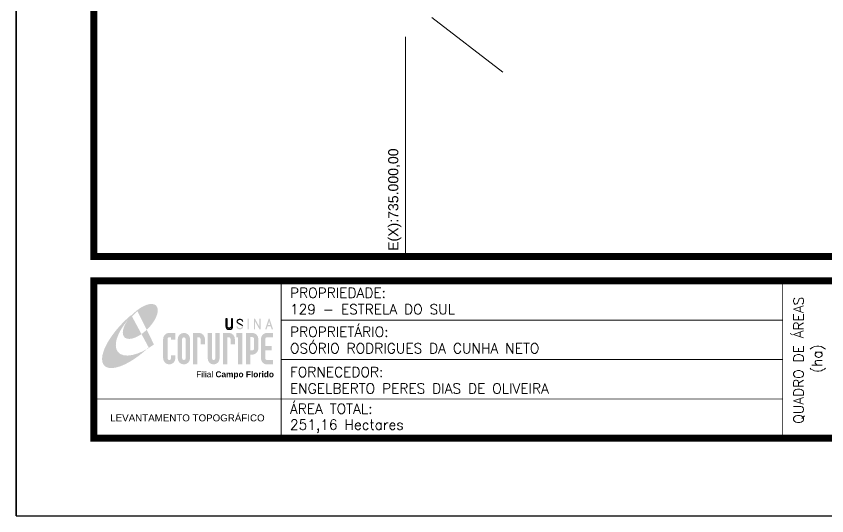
# Model space of a CAD drawing. Extents: x 734247 to 737397, y 7818810 to 7823265.
# Drawn here: x 734247 to 735815, y 7818810 to 7819777 of the extents above; entities that cross this region are included whole.
import ezdxf
from ezdxf.enums import TextEntityAlignment as Align

# ---------------------------------------------------------------- set-up
doc = ezdxf.new("R2010")
doc.units = 0
doc.header["$MEASUREMENT"] = 0
doc.linetypes.add('LIN0', pattern=[0])
doc.layers.get('0').update_dxf_attribs({"lineweight": 25})
doc.layers.add('MALHA', color=8, linetype='Continuous')
doc.layers.add('MARGEM', color=5, linetype='Continuous')
doc.styles.add('ARIAL', font='arial.ttf')
doc.styles.add('Simplex', font='simplex.shx')
doc.styles.get("Standard").update_dxf_attribs({"font": 'arial.ttf'})

# ---------------------------------------------------------------- blocks, each defined once
blk = doc.blocks.new('A$C78F83FB3')
at = {"layer": 'MARGEM'}
h = blk.add_hatch(color=20, dxfattribs=at)
edge = h.paths.add_edge_path()
edge.add_ellipse((19.49, 23.77), major_axis=(-6.68, -6.67), ratio=0.469426, start_angle=292.7328, end_angle=601.2579)
edge.add_ellipse((22.83, 22.05), major_axis=(12.64, 11.29), ratio=0.457614, start_angle=79.9069, end_angle=107.9139)
edge = h.paths.add_edge_path()
edge.add_ellipse((18.28, 18.7), major_axis=(13.95, 13.59), ratio=0.386848, start_angle=63.9612, end_angle=264.5993)
edge.add_ellipse((22.83, 22.05), major_axis=(12.64, 11.29), ratio=0.457614, start_angle=107.9139, end_angle=245.1182, ccw=False)
edge.add_ellipse((19.49, 23.77), major_axis=(-6.68, -6.67), ratio=0.469426, start_angle=241.2579, end_angle=292.7328, ccw=False)
for color, points in [(20, [(15.46, 26.12), (14.17, 24.81), (14.06, 24.24), (14.39, 23.97), (14.67, 24.54), (19.47, 29.32), (18.48, 28.66), (17.31, 27.78)]), (7, [(58.42, 24.9), (57.9, 24.9), (57.9, 21.73, -0.414214), (57.15, 20.98), (56.84, 20.98, -0.414214), (56.09, 21.73), (56.09, 24.9), (55.57, 24.9), (55.57, 21.73, 0.414214), (56.84, 20.46), (57.15, 20.46, 0.414214), (58.42, 21.73)]), (7, [(61.7, 24.9), (61.23, 24.9, 0.396318), (60.04, 23.78), (60.04, 23.72, 0.151912), (60.39, 22.97), (60.46, 22.92), (62.18, 22), (62.85, 21.83, 0.12407), (62.51, 22.42), (60.75, 23.36, -0.13192), (60.56, 23.77, -0.385578), (61.23, 24.37), (61.7, 24.37, -0.414214), (62.37, 23.7), (62.89, 23.7, 0.414214)]), (7, [(62.37, 23.7), (62.89, 23.7, 0.414214), (61.7, 24.9), (61.23, 24.9, 0.396318), (60.04, 23.78), (60.04, 23.72, 0.151912), (60.39, 22.97), (60.46, 22.92), (62.18, 22), (62.18, 22, -0.131921), (62.37, 21.59, -0.385578), (61.7, 20.98), (61.23, 20.98, -0.414214), (60.56, 21.65), (60.04, 21.65, 0.414214), (61.23, 20.46), (61.7, 20.46, 0.402546), (62.89, 21.61, 0.165292), (62.51, 22.42), (60.75, 23.36, -0.13192), (60.56, 23.77, -0.385578), (61.23, 24.37), (61.7, 24.37, -0.414214)]), (7, [(30.97, 12.46), (29.13, 12.46), (29.13, 8.21, 1), (34.29, 8.21), (34.29, 9.41), (32.45, 9.41), (32.45, 8.21, -1), (30.97, 8.21)])]:
    blk.add_hatch(color=color, dxfattribs=at).paths.add_polyline_path(points)
h = blk.add_hatch(color=7, dxfattribs=at)
h.paths.add_polyline_path([(65.24, 24.9), (64.72, 24.9), (64.72, 20.46), (65.24, 20.46)])
h.paths.add_polyline_path([(67.38, 20.46), (67.9, 20.46), (67.9, 23.74), (69.74, 20.46), (70.23, 20.46), (70.23, 24.9), (69.71, 24.9), (69.71, 21.58), (67.85, 24.9), (67.38, 24.9)])
h.paths.add_polyline_path([(72.17, 20.46), (72.72, 20.46), (73.14, 21.73), (74.49, 21.73), (74.9, 20.46), (75.45, 20.46), (74, 24.9), (73.62, 24.9)])
h.paths.add_polyline_path([(73.81, 23.8), (74.32, 22.25), (73.31, 22.25)], flags=16)
h = blk.add_hatch(color=7, dxfattribs=at)
h.paths.add_polyline_path([(31.71, 18.93, 0.414214), (29.13, 16.35), (29.13, 12.46), (30.97, 12.46), (30.97, 16.35, -0.414214), (31.71, 17.09), (32.45, 17.09), (32.45, 16.02), (34.29, 16.02), (34.29, 18.93)])
h.paths.add_polyline_path([(44.15, 17.09, -0.414214), (44.89, 16.35), (44.89, 14.1), (46.72, 14.1), (46.72, 16.17, 0.433937), (44.15, 18.93), (41.77, 18.93), (41.77, 12.46), (43.61, 12.46), (43.61, 17.09)])
h.paths.add_polyline_path([(43.61, 12.46), (41.77, 12.46), (41.77, 5.62), (43.61, 5.62)])
h.paths.add_polyline_path([(47.92, 12.46), (49.75, 12.46), (49.75, 18.93), (47.92, 18.93)])
h.paths.add_polyline_path([(52.91, 18.93), (51.08, 18.93), (51.08, 12.46), (52.91, 12.46)])
h.paths.add_polyline_path([(51.08, 8.12, -1), (49.75, 8.12), (49.75, 12.46), (47.92, 12.46), (47.92, 8.12, 1), (52.91, 8.12), (52.91, 12.46), (51.08, 12.46)])
h.paths.add_polyline_path([(54.41, 12.46), (56.25, 12.46), (56.25, 17.09), (56.79, 17.09, -0.414214), (57.53, 16.35), (57.53, 14.1), (59.36, 14.1), (59.36, 16.17, 0.433937), (56.79, 18.93), (54.41, 18.93)])
h.paths.add_polyline_path([(56.25, 12.46), (54.41, 12.46), (54.41, 5.62), (56.25, 5.62)])
h.paths.add_polyline_path([(60.73, 12.46), (62.58, 12.46), (62.58, 18.93), (60.02, 18.93), (60.02, 17.08), (60.73, 17.08)])
h.paths.add_polyline_path([(62.58, 12.46), (60.73, 12.46), (60.73, 5.62), (62.58, 5.62)])
h.paths.add_polyline_path([(64.06, 12.46), (65.82, 12.46), (65.82, 17.17), (66.66, 17.17, -0.450417), (67.48, 16.25), (67.48, 12.46), (69.24, 12.46, 0.002307), (69.24, 12.48, 0.005282), (69.23, 12.54, -0.000938), (69.23, 12.53), (69.23, 16.17, 0.433937), (66.66, 18.93), (64.06, 18.93)])
h.paths.add_polyline_path([(64.06, 5.62), (65.82, 5.62), (65.82, 9.77), (66.66, 9.77, 0.426056), (69.24, 12.46), (67.48, 12.46), (67.48, 12.45, -0.450417), (66.66, 11.53), (65.82, 11.53), (65.82, 12.46), (64.06, 12.46)])
h.paths.add_polyline_path([(70.37, 12.46), (74.87, 12.46), (74.87, 13.44), (72.21, 13.44), (72.21, 16.35, -0.414214), (72.95, 17.09), (75.38, 17.09), (75.38, 18.93), (72.95, 18.93, 0.414214), (70.37, 16.35)])
h.paths.add_polyline_path([(72.21, 11.62), (74.87, 11.62), (74.87, 12.46), (70.37, 12.46), (70.37, 8.21, 0.414214), (72.95, 5.62), (75.38, 5.62), (75.38, 7.47), (72.95, 7.47, -0.414214), (72.21, 8.21)])
h = blk.add_hatch(color=7, dxfattribs=at)
h.paths.add_polyline_path([(35.29, 16.35), (35.29, 8.21, 1), (40.46, 8.21, 0.016978), (40.45, 8.38), (40.45, 16.17, 0.433937), (37.88, 18.93), (37.87, 18.93, 0.41391)])
h.paths.add_polyline_path([(38.62, 16.35), (38.62, 8.21, -1), (37.13, 8.21), (37.13, 16.35, -1)], flags=16)
at = {"layer": 'MARGEM', "color": 7}
blk.add_lwpolyline([(58.42, 24.9), (57.9, 24.9), (57.9, 21.73, -0.414214), (57.15, 20.98), (56.84, 20.98, -0.414214), (56.09, 21.73), (56.09, 24.9), (55.57, 24.9), (55.57, 21.73, 0.414214), (56.84, 20.46), (57.15, 20.46, 0.414214), (58.42, 21.73), (58.42, 24.9)], format="xyb", close=True, dxfattribs=at)
at = {"layer": 'MARGEM', "color": 252, "insert": (43.05, 2.72), "char_height": 2.5, "width": 33.0271, "attachment_point": 1, "style": 'ARIAL'}
blk.add_mtext('Filial {\\fArial|b1|i0|c0|p34;Campo Florido}', dxfattribs=at)

msp = doc.modelspace()

# ---------------------------------------------------------------- linework, layer by layer
at = {"lineweight": 0}
msp.add_lwpolyline([(735051.4, 7819774.7), (735188.2, 7819669)], dxfattribs=at)
at = {"layer": 'MALHA', "lineweight": 0}
msp.add_lwpolyline([(735000, 7819311.9), (735000, 7819737.2)], dxfattribs=at)
at = {"layer": 'MARGEM', "color": 174, "linetype": 'LIN0'}
msp.add_line((734247.4, 7818810.3), (734247.4, 7823265.3), dxfattribs=at)
at = {"layer": 'MARGEM', "color": 174, "linetype": 'LIN0', "flags": 128}
msp.add_lwpolyline([(737397.4, 7818810.3), (737397.4, 7823265.3), (734247.4, 7823265.3), (734247.4, 7818810.3)], close=True, dxfattribs=at)
at = {"layer": 'MARGEM', "color": 174, "linetype": 'LIN0', "const_width": 13.6, "flags": 128}
for points in [[(737247.4, 7819311.9), (737247.4, 7823115.3), (734397.4, 7823115.3), (734397.4, 7819311.9)], [(734397.4, 7819265.2), (737247.4, 7819265.2), (737247.4, 7818960.3), (734397.4, 7818960.3)]]:
    msp.add_lwpolyline(points, close=True, dxfattribs=at)
at = {"layer": 'MARGEM', "color": 174, "linetype": 'LIN0', "flags": 128}
for points, const_width in [([(734759.7, 7819265.2), (734759.7, 7818960.3)], 1.51), ([(734759.7, 7819265.2), (734759.7, 7818963)], 1.5), ([(735729.5, 7819265.2), (735729.5, 7818964)], 1.51), ([(734759.7, 7819189), (735729.5, 7819189)], 1.51), ([(734759.7, 7819112.7), (735729.5, 7819112.7)], 1.51), ([(734397.4, 7819036.5), (735729.5, 7819036.5)], 1.51)]:
    msp.add_lwpolyline(points, dxfattribs=dict(at, const_width=const_width))

# ---------------------------------------------------------------- block references
at = {"layer": 'MARGEM', "linetype": 'ByBlock', "xscale": 4.587008144540712, "yscale": 4.587008144540712, "zscale": 4.587008144540712}
msp.add_blockref('A$C78F83FB3', (734397.9, 7819077.4), dxfattribs=at)

# ---------------------------------------------------------------- texts
at = {"layer": 'MALHA'}
msp.add_text('E(X):735.000,00', height=19.5, rotation=90, dxfattribs=at).set_placement((734992.1, 7819322.9), align=Align.BOTTOM_LEFT)
at = {"layer": 'MARGEM', "color": 7, "linetype": 'Continuous', "lineweight": 9, "style": 'Simplex'}
for s, p in [('PROPRIEDADE:', (734776.8, 7819251.5)), ('PROPRIETÁRIO:', (734776.8, 7819176)), ('FORNECEDOR:', (734776.8, 7819098.2)), ('ÁREA TOTAL:', (734776.8, 7819027.2))]:
    msp.add_text(s, height=19.5, dxfattribs=at).set_placement(p, align=Align.TOP_LEFT)
at = {"layer": 'MARGEM', "color": 7, "linetype": 'Continuous', "style": 'Simplex'}
for s, p in [('QUADRO DE ÁREAS', (735760.4, 7819111.3)), ('(ha)', (735796, 7819114.3))]:
    msp.add_text(s, height=19.5, rotation=90, dxfattribs=at).set_placement(p, align=Align.MIDDLE_CENTER)
for s, p in [('129 - ESTRELA DO SUL', (734776.8, 7819219.7)), ('OSÓRIO RODRIGUES DA CUNHA NETO', (734776.8, 7819144.2)), ('ENGELBERTO PERES DIAS DE OLIVEIRA', (734776.8, 7819066.4)), ('251,16 Hectares', (734776.8, 7818996.4))]:
    msp.add_text(s, height=19.5, dxfattribs=at).set_placement(p, align=Align.TOP_LEFT)
at = {"layer": 'MARGEM', "color": 7, "linetype": 'ByBlock'}
msp.add_text('LEVANTAMENTO TOPOGRÁFICO', height=13.5, dxfattribs=at).set_placement((734578.5, 7818999.8), align=Align.MIDDLE_CENTER)

doc.saveas('drawing.dxf')
